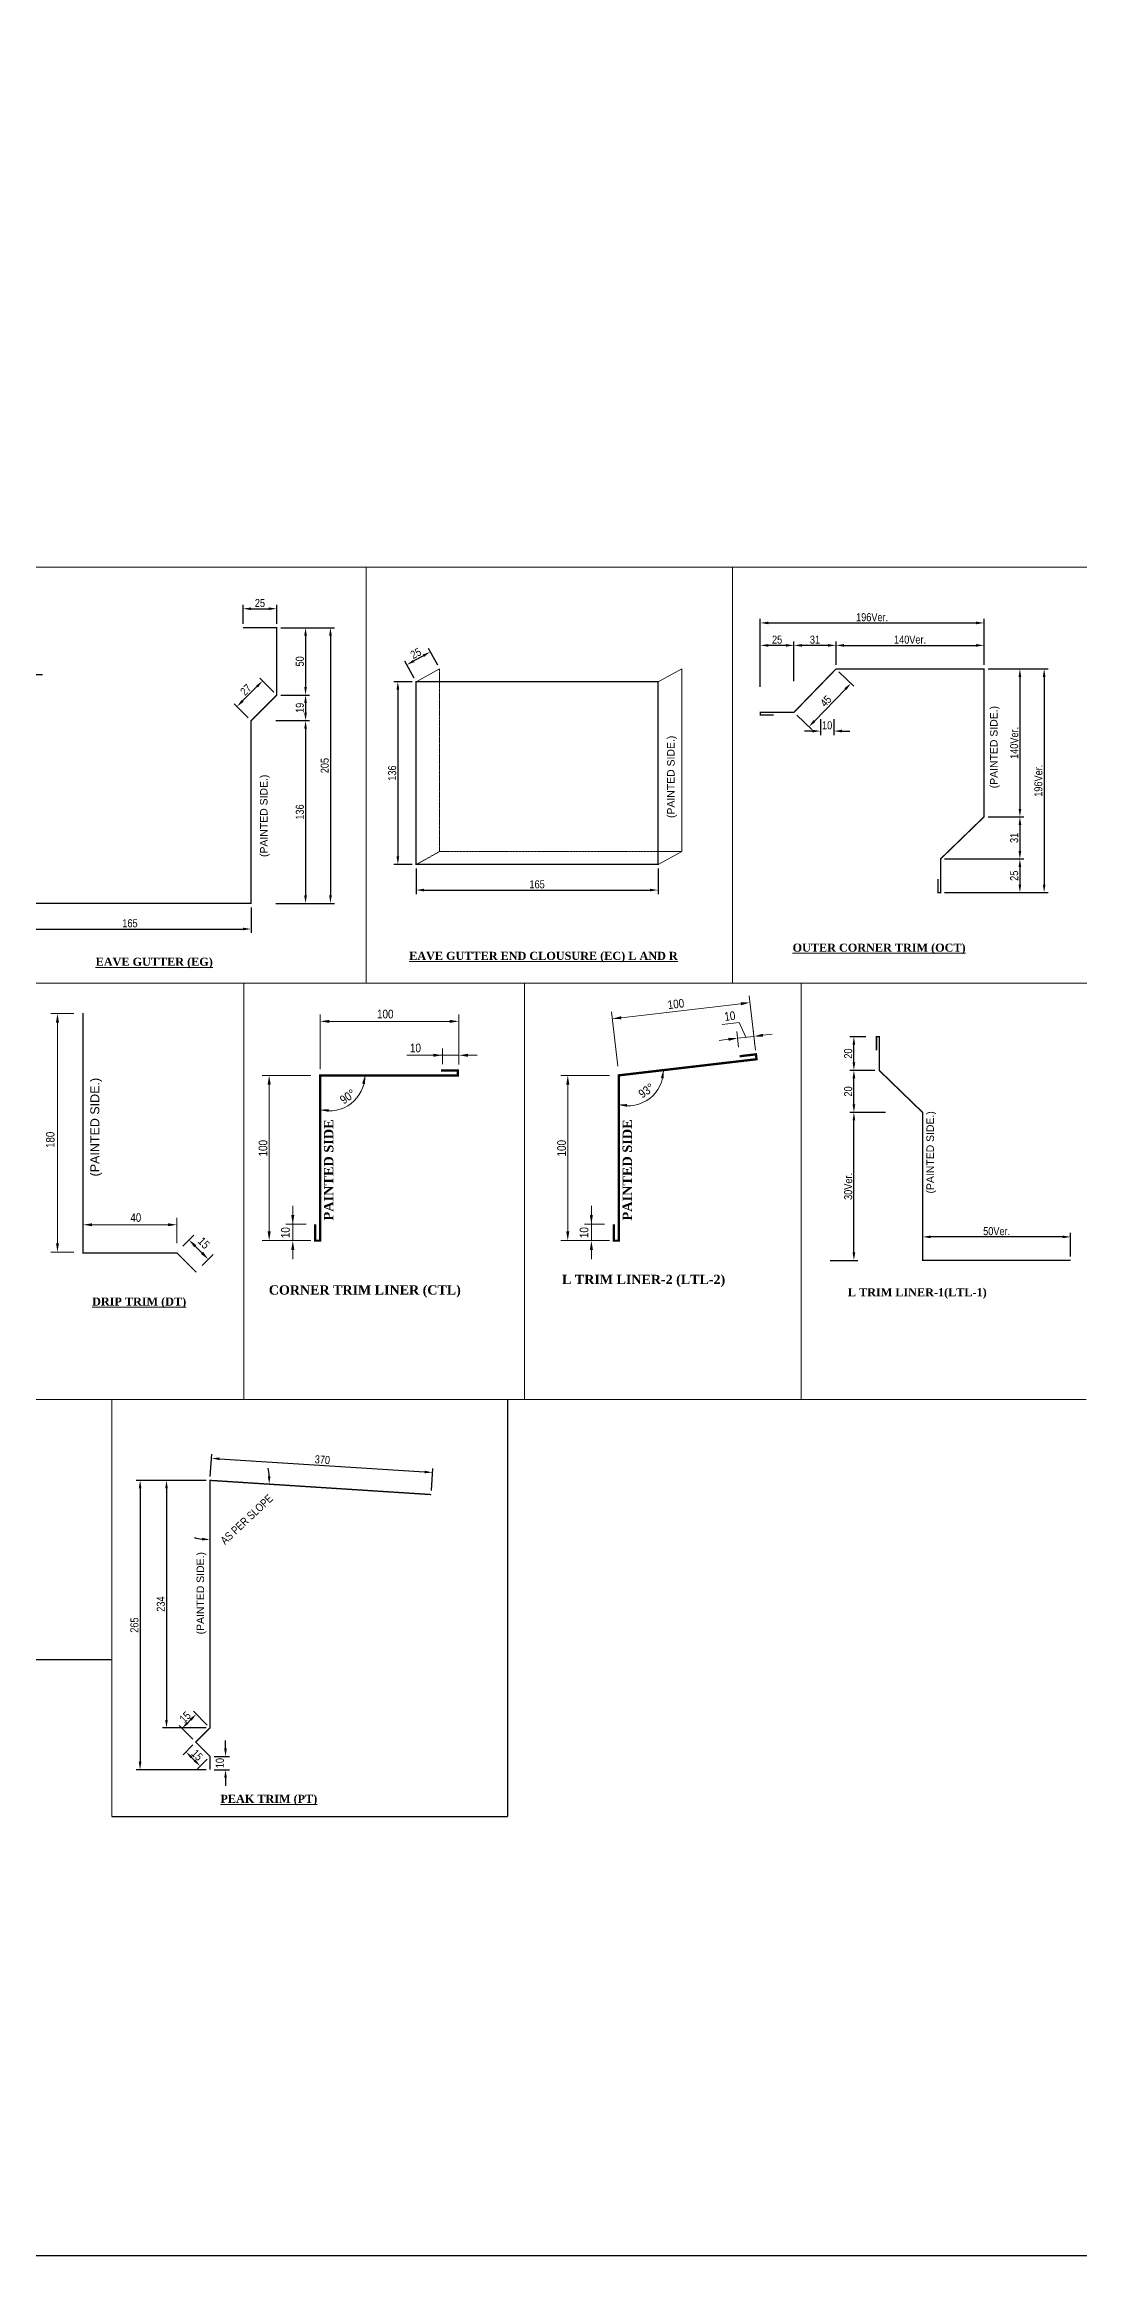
# Model space of a CAD drawing. Header units: millimetres. Extents: x 0 to 2669304, y -3314102 to 0.
# Drawn here: x 2551793 to 2574414, y -3314102 to -3265734 of the extents above; entities that cross this region are included whole.
import ezdxf

# ---------------------------------------------------------------- set-up
doc = ezdxf.new("R2010")
doc.units = ezdxf.units.MM
doc.header["$LTSCALE"] = 0.4
doc.header["$MEASUREMENT"] = 0
doc.header["$PDMODE"] = 34
doc.linetypes.add('CONTIN', pattern=[0])
doc.linetypes.add('DASHED2', pattern=[0.375, 0.25, -0.125])
doc.layers.add('22', color=7, linetype='CONTIN')
doc.layers.add('Seal-Text', color=60, linetype='Continuous')
for name, color, linetype, lineweight in [('AllTrims', 11, 'Continuous', 9), ('Dimensions', 5, 'Continuous', 0), ('Outer Line', 1, 'Continuous', 30)]:
    doc.layers.add(name, color=color, linetype=linetype, lineweight=lineweight)
doc.styles.add('ARIAL', font='arial.ttf')
doc.styles.get("Standard").update_dxf_attribs({"font": 'ARIALN.TTF'})
doc.styles.add('TIMESNEWROMAN', font='timesbd.ttf')
doc.dimstyles.new('TICK', dxfattribs={"dimscale": 150, "dimtxt": 2, "dimasz": 1.6, "dimexe": 1.2, "dimexo": 1.6, "dimgap": 0.8, "dimtad": 1, "dimdec": 0, "dimzin": 9, "dimdsep": 46, "dimtxsty": 'Standard', "dimcen": 1.6, "dimdle": 1.2, "dimclrt": 3, "dimadec": 0, "dimazin": 2, "dimtfac": 1, "dimtdec": 0, "dimtofl": 0, "dimtmove": 1, "dimatfit": 3, "dimfxl": 0, "dimtolj": 1, "dimtzin": 13, "dimarcsym": 0})

# ---------------------------------------------------------------- blocks, each defined once
blk = doc.blocks.new('*D850')
at = {"layer": 'Defpoints', "color": 0}
for p in [(2551021, -3284526), (2556315, -3284526), (2556315, -3285085)]:
    blk.add_point(p, dxfattribs=at)
at = {"layer": 'Dimensions', "color": 0, "lineweight": -2}
for p, q in [((2551021, -3284613), (2551021, -3285172)), ((2556315, -3284613), (2556315, -3285172)), ((2551196, -3285085), (2556140, -3285085))]:
    blk.add_line(p, q, dxfattribs=at)
at = {"layer": 'Dimensions', "color": 0}
for points in [[(2551196, -3285056), (2551196, -3285114), (2551021, -3285085)], [(2556140, -3285056), (2556140, -3285114), (2556315, -3285085)]]:
    blk.add_solid(points, dxfattribs=at)
at = {"layer": 'Dimensions', "color": 3, "lineweight": 9, "insert": (2553668, -3284960), "char_height": 175, "attachment_point": 5}
blk.add_mtext('\\A1;165', dxfattribs=at)
blk = doc.blocks.new('*D851')
at = {"layer": 'Defpoints', "color": 0}
for p in [(2556771, -3280528), (2556771, -3284526), (2557507, -3284526)]:
    blk.add_point(p, dxfattribs=at)
at = {"layer": 'Dimensions', "color": 0, "lineweight": -2}
for p, q in [((2556859, -3280528), (2557594, -3280528)), ((2557507, -3280703), (2557507, -3284351)), ((2556859, -3284526), (2557594, -3284526))]:
    blk.add_line(p, q, dxfattribs=at)
at = {"layer": 'Dimensions', "color": 0}
for points in [[(2557477, -3280703), (2557536, -3280703), (2557507, -3280528)], [(2557477, -3284351), (2557536, -3284351), (2557507, -3284526)]]:
    blk.add_solid(points, dxfattribs=at)
at = {"layer": 'Dimensions', "color": 3, "lineweight": 9, "insert": (2557382, -3282527), "char_height": 175, "attachment_point": 5, "rotation": 90}
blk.add_mtext('\\A1;136', dxfattribs=at)
blk = doc.blocks.new('*D852')
at = {"layer": 'Defpoints', "color": 0}
for p in [(2556877, -3278496), (2556877, -3279967), (2557507, -3279967)]:
    blk.add_point(p, dxfattribs=at)
at = {"layer": 'Dimensions', "color": 0, "lineweight": -2}
for p, q in [((2556964, -3278496), (2557594, -3278496)), ((2557507, -3278671), (2557507, -3279792)), ((2556964, -3279967), (2557594, -3279967))]:
    blk.add_line(p, q, dxfattribs=at)
at = {"layer": 'Dimensions', "color": 0}
for points in [[(2557477, -3278671), (2557536, -3278671), (2557507, -3278496)], [(2557477, -3279792), (2557536, -3279792), (2557507, -3279967)]]:
    blk.add_solid(points, dxfattribs=at)
at = {"layer": 'Dimensions', "color": 3, "lineweight": 9, "insert": (2557382, -3279232), "char_height": 175, "attachment_point": 5, "rotation": 90}
blk.add_mtext('\\A1;50', dxfattribs=at)
blk = doc.blocks.new('*D853')
at = {"layer": 'Defpoints', "color": 0}
for p in [(2556877, -3279967), (2556877, -3280528), (2557507, -3280528)]:
    blk.add_point(p, dxfattribs=at)
at = {"layer": 'Dimensions', "color": 0, "lineweight": -2}
for p, q in [((2556964, -3279967), (2557594, -3279967)), ((2557507, -3280142), (2557507, -3280353)), ((2556964, -3280528), (2557594, -3280528))]:
    blk.add_line(p, q, dxfattribs=at)
at = {"layer": 'Dimensions', "color": 0}
for points in [[(2557477, -3280142), (2557536, -3280142), (2557507, -3279967)], [(2557477, -3280353), (2557536, -3280353), (2557507, -3280528)]]:
    blk.add_solid(points, dxfattribs=at)
at = {"layer": 'Dimensions', "color": 3, "lineweight": 9, "insert": (2557382, -3280248), "char_height": 175, "attachment_point": 5, "rotation": 90}
blk.add_mtext('\\A1;19', dxfattribs=at)
blk = doc.blocks.new('*D854')
at = {"layer": 'Defpoints', "color": 0}
for p in [(2556877, -3278496), (2556771, -3284526), (2558051, -3284526)]:
    blk.add_point(p, dxfattribs=at)
at = {"layer": 'Dimensions', "color": 0, "lineweight": -2}
for p, q in [((2556964, -3278496), (2558138, -3278496)), ((2558051, -3278671), (2558051, -3284351)), ((2556859, -3284526), (2558138, -3284526))]:
    blk.add_line(p, q, dxfattribs=at)
at = {"layer": 'Dimensions', "color": 0}
for points in [[(2558022, -3278671), (2558080, -3278671), (2558051, -3278496)], [(2558022, -3284351), (2558080, -3284351), (2558051, -3284526)]]:
    blk.add_solid(points, dxfattribs=at)
at = {"layer": 'Dimensions', "color": 3, "lineweight": 9, "insert": (2557926, -3281511), "char_height": 175, "attachment_point": 5, "rotation": 90}
blk.add_mtext('\\A1;205', dxfattribs=at)
blk = doc.blocks.new('*D855')
at = {"layer": 'Defpoints', "color": 0}
for p in [(2556877, -3278080), (2556142, -3278496), (2556877, -3278496)]:
    blk.add_point(p, dxfattribs=at)
at = {"layer": 'Dimensions', "color": 0, "lineweight": -2}
for p, q in [((2556142, -3278409), (2556142, -3277993)), ((2556317, -3278080), (2556702, -3278080)), ((2556877, -3278409), (2556877, -3277993))]:
    blk.add_line(p, q, dxfattribs=at)
at = {"layer": 'Dimensions', "color": 0}
for points in [[(2556317, -3278051), (2556317, -3278109), (2556142, -3278080)], [(2556702, -3278051), (2556702, -3278109), (2556877, -3278080)]]:
    blk.add_solid(points, dxfattribs=at)
at = {"layer": 'Dimensions', "color": 3, "lineweight": 9, "insert": (2556509, -3277956), "char_height": 175, "attachment_point": 5}
blk.add_mtext('\\A1;25', dxfattribs=at)
blk = doc.blocks.new('*D856')
at = {"layer": 'Defpoints', "color": 0}
for p in [(2556007, -3280220), (2556877, -3279967), (2556315, -3280528)]:
    blk.add_point(p, dxfattribs=at)
at = {"layer": 'Dimensions', "color": 0, "lineweight": -2}
for p, q in [((2556445, -3279782), (2556131, -3280096)), ((2556815, -3279905), (2556507, -3279597)), ((2556254, -3280467), (2555945, -3280158))]:
    blk.add_line(p, q, dxfattribs=at)
at = {"layer": 'Dimensions', "color": 0}
for points in [[(2556424, -3279762), (2556465, -3279803), (2556568, -3279658)], [(2556110, -3280076), (2556151, -3280117), (2556007, -3280220)]]:
    blk.add_solid(points, dxfattribs=at)
at = {"layer": 'Dimensions', "color": 3, "lineweight": 9, "insert": (2556201, -3279852), "char_height": 175, "attachment_point": 5, "rotation": 45}
blk.add_mtext('\\A1;27', dxfattribs=at)
blk = doc.blocks.new('*D857')
at = {"layer": 'Defpoints', "color": 0}
for p in [(2559922, -3279676), (2559525, -3283674), (2559922, -3283674)]:
    blk.add_point(p, dxfattribs=at)
at = {"layer": 'Dimensions', "color": 0, "lineweight": -2}
for p, q in [((2559835, -3279676), (2559438, -3279676)), ((2559525, -3279851), (2559525, -3283499)), ((2559835, -3283674), (2559438, -3283674))]:
    blk.add_line(p, q, dxfattribs=at)
at = {"layer": 'Dimensions', "color": 0}
for points in [[(2559496, -3279851), (2559555, -3279851), (2559525, -3279676)], [(2559496, -3283499), (2559555, -3283499), (2559525, -3283674)]]:
    blk.add_solid(points, dxfattribs=at)
at = {"layer": 'Dimensions', "color": 3, "lineweight": 9, "insert": (2559401, -3281675), "char_height": 175, "attachment_point": 5, "rotation": 90}
blk.add_mtext('\\A1;136', dxfattribs=at)
blk = doc.blocks.new('*D858')
at = {"layer": 'Defpoints', "color": 0}
for p in [(2559922, -3283674), (2565217, -3283674), (2565217, -3284233)]:
    blk.add_point(p, dxfattribs=at)
at = {"layer": 'Dimensions', "color": 0, "lineweight": -2}
for p, q in [((2559922, -3283761), (2559922, -3284320)), ((2565217, -3283761), (2565217, -3284320)), ((2560097, -3284233), (2565042, -3284233))]:
    blk.add_line(p, q, dxfattribs=at)
at = {"layer": 'Dimensions', "color": 0}
for points in [[(2560097, -3284204), (2560097, -3284262), (2559922, -3284233)], [(2565042, -3284204), (2565042, -3284262), (2565217, -3284233)]]:
    blk.add_solid(points, dxfattribs=at)
at = {"layer": 'Dimensions', "color": 3, "lineweight": 9, "insert": (2562570, -3284108), "char_height": 175, "attachment_point": 5}
blk.add_mtext('\\A1;165', dxfattribs=at)
blk = doc.blocks.new('*D859')
at = {"layer": 'Defpoints', "color": 0}
for p in [(2559720, -3279306), (2559922, -3279676), (2560439, -3279394)]:
    blk.add_point(p, dxfattribs=at)
at = {"layer": 'Dimensions', "color": 0, "lineweight": -2}
for p, q in [((2559880, -3279600), (2559678, -3279230)), ((2560083, -3279108), (2559874, -3279222)), ((2560397, -3279317), (2560194, -3278947))]:
    blk.add_line(p, q, dxfattribs=at)
at = {"layer": 'Dimensions', "color": 0}
for points in [[(2559860, -3279197), (2559888, -3279248), (2559720, -3279306)], [(2560069, -3279082), (2560097, -3279134), (2560236, -3279024)]]:
    blk.add_solid(points, dxfattribs=at)
at = {"layer": 'Dimensions', "color": 3, "lineweight": 9, "insert": (2559918, -3279056), "char_height": 175, "attachment_point": 5, "rotation": 28.6736}
blk.add_mtext('\\A1;25', dxfattribs=at)
blk = doc.blocks.new('*D863')
at = {"layer": 'Defpoints', "color": 0}
for p in [(2572342, -3278882), (2569107, -3279396), (2572342, -3279396)]:
    blk.add_point(p, dxfattribs=at)
at = {"layer": 'Dimensions', "color": 0, "lineweight": -2}
for p, q in [((2569107, -3279309), (2569107, -3278794)), ((2572342, -3279309), (2572342, -3278794)), ((2569282, -3278882), (2572167, -3278882))]:
    blk.add_line(p, q, dxfattribs=at)
at = {"layer": 'Dimensions', "color": 0}
for points in [[(2569282, -3278853), (2569282, -3278911), (2569107, -3278882)], [(2572167, -3278853), (2572167, -3278911), (2572342, -3278882)]]:
    blk.add_solid(points, dxfattribs=at)
at = {"layer": 'Dimensions', "color": 3, "lineweight": 9, "insert": (2570725, -3278757), "char_height": 175, "attachment_point": 5}
blk.add_mtext('\\A1;140Ver. ', dxfattribs=at)
blk = doc.blocks.new('*D864')
at = {"layer": 'Defpoints', "color": 0}
for p in [(2572342, -3279396), (2572342, -3282632), (2573127, -3282632)]:
    blk.add_point(p, dxfattribs=at)
at = {"layer": 'Dimensions', "color": 0, "lineweight": -2}
for p, q in [((2572430, -3279396), (2573215, -3279396)), ((2573127, -3279571), (2573127, -3282457)), ((2572430, -3282632), (2573215, -3282632))]:
    blk.add_line(p, q, dxfattribs=at)
at = {"layer": 'Dimensions', "color": 0}
for points in [[(2573098, -3279571), (2573156, -3279571), (2573127, -3279396)], [(2573098, -3282457), (2573156, -3282457), (2573127, -3282632)]]:
    blk.add_solid(points, dxfattribs=at)
at = {"layer": 'Dimensions', "color": 3, "lineweight": 9, "insert": (2573003, -3281014), "char_height": 175, "attachment_point": 5, "rotation": 90}
blk.add_mtext('\\A1;140Ver. ', dxfattribs=at)
blk = doc.blocks.new('*D865')
at = {"layer": 'Defpoints', "color": 0}
for p in [(2567451, -3278882), (2568186, -3279352), (2567451, -3279876)]:
    blk.add_point(p, dxfattribs=at)
at = {"layer": 'Dimensions', "color": 0, "lineweight": -2}
for p, q in [((2567451, -3279789), (2567451, -3278794)), ((2568186, -3279265), (2568186, -3278794)), ((2568011, -3278882), (2567626, -3278882))]:
    blk.add_line(p, q, dxfattribs=at)
at = {"layer": 'Dimensions', "color": 0}
for points in [[(2567626, -3278853), (2567626, -3278911), (2567451, -3278882)], [(2568011, -3278853), (2568011, -3278911), (2568186, -3278882)]]:
    blk.add_solid(points, dxfattribs=at)
at = {"layer": 'Dimensions', "color": 3, "lineweight": 9, "insert": (2567818, -3278757), "char_height": 175, "attachment_point": 5}
blk.add_mtext('\\A1;25', dxfattribs=at)
blk = doc.blocks.new('*D866')
at = {"layer": 'Defpoints', "color": 0}
for p in [(2571392, -3283553), (2571392, -3284288), (2573127, -3284288)]:
    blk.add_point(p, dxfattribs=at)
at = {"layer": 'Dimensions', "color": 0, "lineweight": -2}
for p, q in [((2571479, -3283553), (2573215, -3283553)), ((2573127, -3283728), (2573127, -3284113)), ((2571479, -3284288), (2573215, -3284288))]:
    blk.add_line(p, q, dxfattribs=at)
at = {"layer": 'Dimensions', "color": 0}
for points in [[(2573098, -3283728), (2573156, -3283728), (2573127, -3283553)], [(2573098, -3284113), (2573156, -3284113), (2573127, -3284288)]]:
    blk.add_solid(points, dxfattribs=at)
at = {"layer": 'Dimensions', "color": 3, "lineweight": 9, "insert": (2573003, -3283920), "char_height": 175, "attachment_point": 5, "rotation": 90}
blk.add_mtext('\\A1;25', dxfattribs=at)
blk = doc.blocks.new('*D867')
at = {"layer": 'Defpoints', "color": 0}
for p in [(2568186, -3278882), (2569107, -3278995), (2568186, -3279753)]:
    blk.add_point(p, dxfattribs=at)
at = {"layer": 'Dimensions', "color": 0, "lineweight": -2}
for p, q in [((2568186, -3279665), (2568186, -3278794)), ((2569107, -3278907), (2569107, -3278794)), ((2568932, -3278882), (2568361, -3278882))]:
    blk.add_line(p, q, dxfattribs=at)
at = {"layer": 'Dimensions', "color": 0}
for points in [[(2568361, -3278853), (2568361, -3278911), (2568186, -3278882)], [(2568932, -3278853), (2568932, -3278911), (2569107, -3278882)]]:
    blk.add_solid(points, dxfattribs=at)
at = {"layer": 'Dimensions', "color": 3, "lineweight": 9, "insert": (2568646, -3278757), "char_height": 175, "attachment_point": 5}
blk.add_mtext('\\A1;31', dxfattribs=at)
blk = doc.blocks.new('*D868')
at = {"layer": 'Defpoints', "color": 0}
for p in [(2569107, -3279396), (2568186, -3280347), (2568512, -3280662)]:
    blk.add_point(p, dxfattribs=at)
at = {"layer": 'Dimensions', "color": 0, "lineweight": -2}
for p, q in [((2569170, -3279457), (2569496, -3279773)), ((2569311, -3279838), (2568633, -3280537)), ((2568249, -3280408), (2568575, -3280723))]:
    blk.add_line(p, q, dxfattribs=at)
at = {"layer": 'Dimensions', "color": 0}
for points in [[(2569290, -3279817), (2569332, -3279858), (2569433, -3279712)], [(2568613, -3280516), (2568654, -3280557), (2568512, -3280662)]]:
    blk.add_solid(points, dxfattribs=at)
at = {"layer": 'Dimensions', "color": 3, "lineweight": 9, "insert": (2568883, -3280101), "char_height": 175, "attachment_point": 5, "rotation": 45.9017}
blk.add_mtext('\\A1;45', dxfattribs=at)
blk = doc.blocks.new('*D869')
at = {"layer": 'Defpoints', "color": 0}
for p in [(2568765, -3280406), (2569059, -3280406), (2569059, -3280756)]:
    blk.add_point(p, dxfattribs=at)
at = {"layer": 'Dimensions', "color": 0, "lineweight": -2}
for p, q in [((2568590, -3280756), (2568415, -3280756)), ((2568765, -3280493), (2568765, -3280843)), ((2569059, -3280493), (2569059, -3280843)), ((2569234, -3280756), (2569409, -3280756))]:
    blk.add_line(p, q, dxfattribs=at)
at = {"layer": 'Dimensions', "color": 0}
for points in [[(2568590, -3280726), (2568590, -3280785), (2568765, -3280756)], [(2569234, -3280726), (2569234, -3280785), (2569059, -3280756)]]:
    blk.add_solid(points, dxfattribs=at)
at = {"layer": 'Dimensions', "color": 3, "lineweight": 9, "insert": (2568912, -3280631), "char_height": 175, "attachment_point": 5}
blk.add_mtext('\\A1;10', dxfattribs=at)
blk = doc.blocks.new('*D870')
at = {"layer": 'Defpoints', "color": 0}
for p in [(2572581, -3282632), (2572581, -3283553), (2573127, -3283553)]:
    blk.add_point(p, dxfattribs=at)
at = {"layer": 'Dimensions', "color": 0, "lineweight": -2}
for p, q in [((2572668, -3282632), (2573215, -3282632)), ((2573127, -3282807), (2573127, -3283378)), ((2572668, -3283553), (2573215, -3283553))]:
    blk.add_line(p, q, dxfattribs=at)
at = {"layer": 'Dimensions', "color": 0}
for points in [[(2573098, -3282807), (2573156, -3282807), (2573127, -3282632)], [(2573098, -3283378), (2573156, -3283378), (2573127, -3283553)]]:
    blk.add_solid(points, dxfattribs=at)
at = {"layer": 'Dimensions', "color": 3, "lineweight": 9, "insert": (2573003, -3283092), "char_height": 175, "attachment_point": 5, "rotation": 90}
blk.add_mtext('\\A1;31', dxfattribs=at)
blk = doc.blocks.new('*D871')
at = {"layer": 'Defpoints', "color": 0}
for p in [(2572507, -3279396), (2572507, -3284288), (2573657, -3284288)]:
    blk.add_point(p, dxfattribs=at)
at = {"layer": 'Dimensions', "color": 0, "lineweight": -2}
for p, q in [((2572595, -3279396), (2573744, -3279396)), ((2573657, -3279571), (2573657, -3284113)), ((2572595, -3284288), (2573744, -3284288))]:
    blk.add_line(p, q, dxfattribs=at)
at = {"layer": 'Dimensions', "color": 0}
for points in [[(2573628, -3279571), (2573686, -3279571), (2573657, -3279396)], [(2573628, -3284113), (2573686, -3284113), (2573657, -3284288)]]:
    blk.add_solid(points, dxfattribs=at)
at = {"layer": 'Dimensions', "color": 3, "lineweight": 9, "insert": (2573532, -3281842), "char_height": 175, "attachment_point": 5, "rotation": 90}
blk.add_mtext('\\A1;196Ver.  ', dxfattribs=at)
blk = doc.blocks.new('*D872')
at = {"layer": 'Defpoints', "color": 0}
for p in [(2572342, -3278391), (2572342, -3279396), (2567451, -3279876)]:
    blk.add_point(p, dxfattribs=at)
at = {"layer": 'Dimensions', "color": 0, "lineweight": -2}
for p, q in [((2567451, -3279789), (2567451, -3278303)), ((2572342, -3279309), (2572342, -3278303)), ((2567626, -3278391), (2572167, -3278391))]:
    blk.add_line(p, q, dxfattribs=at)
at = {"layer": 'Dimensions', "color": 0}
for points in [[(2567626, -3278362), (2567626, -3278420), (2567451, -3278391)], [(2572167, -3278362), (2572167, -3278420), (2572342, -3278391)]]:
    blk.add_solid(points, dxfattribs=at)
at = {"layer": 'Dimensions', "color": 3, "lineweight": 9, "insert": (2569896, -3278266), "char_height": 175, "attachment_point": 5}
blk.add_mtext('\\A1;196Ver. ', dxfattribs=at)
blk = doc.blocks.new('*D879')
at = {"layer": 'Defpoints', "color": 0}
for p in [(2555419, -3297144), (2560285, -3296971), (2560254, -3297454)]:
    blk.add_point(p, dxfattribs=at)
at = {"layer": 'Dimensions', "color": 0, "lineweight": -2}
for p, q in [((2555424, -3297056), (2555455, -3296573)), ((2555624, -3296672), (2560110, -3296960)), ((2560259, -3297367), (2560290, -3296884))]:
    blk.add_line(p, q, dxfattribs=at)
at = {"layer": 'Dimensions', "color": 0}
for points in [[(2555626, -3296643), (2555622, -3296701), (2555450, -3296661)], [(2560112, -3296931), (2560108, -3296989), (2560285, -3296971)]]:
    blk.add_solid(points, dxfattribs=at)
at = {"layer": 'Dimensions', "color": 3, "lineweight": 9, "insert": (2557875, -3296692), "char_height": 175, "attachment_point": 5, "rotation": 356.3251}
blk.add_mtext('\\A1;370', dxfattribs=at)
blk = doc.blocks.new('*D880')
at = {"layer": 'Defpoints', "color": 0}
for p in [(2555419, -3297144), (2554466, -3302556), (2555419, -3302556)]:
    blk.add_point(p, dxfattribs=at)
at = {"layer": 'Dimensions', "color": 0, "lineweight": -2}
for p, q in [((2555331, -3297144), (2554379, -3297144)), ((2554466, -3297319), (2554466, -3302381)), ((2555331, -3302556), (2554379, -3302556))]:
    blk.add_line(p, q, dxfattribs=at)
at = {"layer": 'Dimensions', "color": 0}
for points in [[(2554437, -3297319), (2554495, -3297319), (2554466, -3297144)], [(2554437, -3302381), (2554495, -3302381), (2554466, -3302556)]]:
    blk.add_solid(points, dxfattribs=at)
at = {"layer": 'Dimensions', "color": 3, "lineweight": 9, "insert": (2554342, -3299850), "char_height": 175, "attachment_point": 5, "rotation": 90}
blk.add_mtext('\\A1;234', dxfattribs=at)
blk = doc.blocks.new('*D881')
at = {"layer": 'Defpoints', "color": 0}
for p in [(2555118, -3302255), (2555419, -3302556), (2555107, -3302868)]:
    blk.add_point(p, dxfattribs=at)
at = {"layer": 'Dimensions', "color": 0, "lineweight": -2}
for p, q in [((2555045, -3302806), (2554744, -3302505)), ((2554930, -3302443), (2554994, -3302379)), ((2555357, -3302494), (2555056, -3302193))]:
    blk.add_line(p, q, dxfattribs=at)
at = {"layer": 'Dimensions', "color": 0}
for points in [[(2554909, -3302423), (2554950, -3302464), (2554806, -3302567)], [(2554974, -3302358), (2555015, -3302400), (2555118, -3302255)]]:
    blk.add_solid(points, dxfattribs=at)
at = {"layer": 'Dimensions', "color": 3, "lineweight": 9, "insert": (2554874, -3302323), "char_height": 175, "attachment_point": 5, "rotation": 45}
blk.add_mtext('\\A1;15', dxfattribs=at)
blk = doc.blocks.new('*D882')
at = {"layer": 'Defpoints', "color": 0}
for p in [(2555107, -3302868), (2555205, -3303394), (2555419, -3303180)]:
    blk.add_point(p, dxfattribs=at)
at = {"layer": 'Dimensions', "color": 0, "lineweight": -2}
for p, q in [((2555045, -3302930), (2554831, -3303143)), ((2555016, -3303205), (2555081, -3303270)), ((2555357, -3303242), (2555143, -3303455))]:
    blk.add_line(p, q, dxfattribs=at)
at = {"layer": 'Dimensions', "color": 0}
for points in [[(2555037, -3303185), (2554996, -3303226), (2554893, -3303082)], [(2555102, -3303249), (2555060, -3303290), (2555205, -3303394)]]:
    blk.add_solid(points, dxfattribs=at)
at = {"layer": 'Dimensions', "color": 3, "lineweight": 9, "insert": (2555137, -3303150), "char_height": 175, "attachment_point": 5, "rotation": 315}
blk.add_mtext('\\A1;15', dxfattribs=at)
blk = doc.blocks.new('*D883')
at = {"layer": 'Defpoints', "color": 0}
for p in [(2555419, -3303180), (2555419, -3303474), (2555757, -3303474)]:
    blk.add_point(p, dxfattribs=at)
at = {"layer": 'Dimensions', "color": 0, "lineweight": -2}
for p, q in [((2555757, -3303005), (2555757, -3302830)), ((2555506, -3303180), (2555845, -3303180)), ((2555506, -3303474), (2555845, -3303474)), ((2555757, -3303649), (2555757, -3303824))]:
    blk.add_line(p, q, dxfattribs=at)
at = {"layer": 'Dimensions', "color": 0}
for points in [[(2555728, -3303005), (2555787, -3303005), (2555757, -3303180)], [(2555728, -3303649), (2555787, -3303649), (2555757, -3303474)]]:
    blk.add_solid(points, dxfattribs=at)
at = {"layer": 'Dimensions', "color": 3, "lineweight": 9, "insert": (2555633, -3303327), "char_height": 175, "attachment_point": 5, "rotation": 90}
blk.add_mtext('\\A1;10', dxfattribs=at)
blk = doc.blocks.new('*D884')
at = {"layer": 'Defpoints', "color": 0}
for p in [(2555254, -3297144), (2553889, -3303474), (2555419, -3303474)]:
    blk.add_point(p, dxfattribs=at)
at = {"layer": 'Dimensions', "color": 0, "lineweight": -2}
for p, q in [((2555166, -3297144), (2553801, -3297144)), ((2553889, -3297319), (2553889, -3303299)), ((2555331, -3303474), (2553801, -3303474))]:
    blk.add_line(p, q, dxfattribs=at)
at = {"layer": 'Dimensions', "color": 0}
for points in [[(2553860, -3297319), (2553918, -3297319), (2553889, -3297144)], [(2553860, -3303299), (2553918, -3303299), (2553889, -3303474)]]:
    blk.add_solid(points, dxfattribs=at)
at = {"layer": 'Dimensions', "color": 3, "lineweight": 9, "insert": (2553765, -3300309), "char_height": 175, "attachment_point": 5, "rotation": 90}
blk.add_mtext('\\A1;265', dxfattribs=at)
blk = doc.blocks.new('*D885')
at = {"layer": 'Defpoints', "color": 0}
for p in [(2555419, -3297144), (2555419, -3297144), (2560254, -3297454), (2556043, -3298280), (2555419, -3302556)]:
    blk.add_point(p, dxfattribs=at)
at = {"layer": 'Dimensions', "color": 0, "lineweight": -2}
for start, end in [(4.0656, 11.8061), (254.519, 262.2595)]:
    blk.add_arc((2555419, -3297144), 1296, start, end, dxfattribs=at)
at = {"layer": 'Dimensions', "color": 0}
for points in [[(2556741, -3297052), (2556682, -3297052), (2556712, -3297227)], [(2555246, -3298399), (2555242, -3298457), (2555419, -3298440)]]:
    blk.add_solid(points, dxfattribs=at)
at = {"layer": 'Dimensions', "color": 3, "lineweight": 9, "insert": (2556219, -3297998), "char_height": 175, "attachment_point": 5, "rotation": 43.1625}
blk.add_mtext('\\A1;AS PER SLOPE', dxfattribs=at)
blk = doc.blocks.new('*D889')
at = {"layer": 'Defpoints', "color": 0}
for p in [(2571001, -3291818), (2571001, -3292333), (2574236, -3292333)]:
    blk.add_point(p, dxfattribs=at)
at = {"layer": 'Dimensions', "color": 0, "lineweight": -2}
for p, q in [((2571001, -3292245), (2571001, -3291731)), ((2574061, -3291818), (2571176, -3291818)), ((2574236, -3292245), (2574236, -3291731))]:
    blk.add_line(p, q, dxfattribs=at)
at = {"layer": 'Dimensions', "color": 0}
for points in [[(2571176, -3291789), (2571176, -3291848), (2571001, -3291818)], [(2574061, -3291789), (2574061, -3291848), (2574236, -3291818)]]:
    blk.add_solid(points, dxfattribs=at)
at = {"layer": 'Dimensions', "color": 3, "lineweight": 9, "insert": (2572619, -3291694), "char_height": 175, "attachment_point": 5}
blk.add_mtext('\\A1;50Ver. ', dxfattribs=at)
blk = doc.blocks.new('*D890')
at = {"layer": 'Defpoints', "color": 0}
for p in [(2569497, -3289097), (2570278, -3289097), (2568892, -3292333)]:
    blk.add_point(p, dxfattribs=at)
at = {"layer": 'Dimensions', "color": 0, "lineweight": -2}
for p, q in [((2570191, -3289097), (2569410, -3289097)), ((2569497, -3292158), (2569497, -3289272)), ((2568979, -3292333), (2569585, -3292333))]:
    blk.add_line(p, q, dxfattribs=at)
at = {"layer": 'Dimensions', "color": 0}
for points in [[(2569468, -3289272), (2569527, -3289272), (2569497, -3289097)], [(2569468, -3292158), (2569527, -3292158), (2569497, -3292333)]]:
    blk.add_solid(points, dxfattribs=at)
at = {"layer": 'Dimensions', "color": 3, "lineweight": 9, "insert": (2569373, -3290715), "char_height": 175, "attachment_point": 5, "rotation": 90}
blk.add_mtext('\\A1;30Ver. ', dxfattribs=at)
blk = doc.blocks.new('*D891')
at = {"layer": 'Defpoints', "color": 0}
for p in [(2569497, -3287441), (2569842, -3287441), (2569842, -3288176)]:
    blk.add_point(p, dxfattribs=at)
at = {"layer": 'Dimensions', "color": 0, "lineweight": -2}
for p, q in [((2569755, -3287441), (2569410, -3287441)), ((2569497, -3288001), (2569497, -3287616)), ((2569755, -3288176), (2569410, -3288176))]:
    blk.add_line(p, q, dxfattribs=at)
at = {"layer": 'Dimensions', "color": 0}
for points in [[(2569468, -3287616), (2569527, -3287616), (2569497, -3287441)], [(2569468, -3288001), (2569527, -3288001), (2569497, -3288176)]]:
    blk.add_solid(points, dxfattribs=at)
at = {"layer": 'Dimensions', "color": 3, "lineweight": 9, "insert": (2569373, -3287809), "char_height": 175, "attachment_point": 5, "rotation": 90}
blk.add_mtext('\\A1;20', dxfattribs=at)
blk = doc.blocks.new('*D892')
at = {"layer": 'Defpoints', "color": 0}
for p in [(2569497, -3288176), (2570044, -3288176), (2570040, -3289097)]:
    blk.add_point(p, dxfattribs=at)
at = {"layer": 'Dimensions', "color": 0, "lineweight": -2}
for p, q in [((2569957, -3288176), (2569410, -3288176)), ((2569497, -3288922), (2569497, -3288351)), ((2569953, -3289097), (2569410, -3289097))]:
    blk.add_line(p, q, dxfattribs=at)
at = {"layer": 'Dimensions', "color": 0}
for points in [[(2569468, -3288351), (2569527, -3288351), (2569497, -3288176)], [(2569468, -3288922), (2569527, -3288922), (2569497, -3289097)]]:
    blk.add_solid(points, dxfattribs=at)
at = {"layer": 'Dimensions', "color": 3, "lineweight": 9, "insert": (2569373, -3288637), "char_height": 175, "attachment_point": 5, "rotation": 90}
blk.add_mtext('\\A1;20', dxfattribs=at)

msp = doc.modelspace()

# ---------------------------------------------------------------- linework, layer by layer
at = {"linetype": 'Continuous', "lineweight": 9}
for p, q in [((2535766.1017, -3295371.26), (2574576.7501, -3295371.26)), ((2553270.7131, -3295371.26), (2553270.7131, -3304492.5539))]:
    msp.add_line(p, q, dxfattribs=at)
for p, q in [((2561920.7913, -3295371.26), (2561920.7913, -3304492.5539)), ((2546391.2131, -3301064.0917), (2553270.7131, -3301064.0917)), ((2553270.7131, -3304492.5539), (2561920.7913, -3304492.5539))]:
    msp.add_line(p, q)
at = {"layer": '22', "lineweight": 9}
for p, q in [((2580139.1017, -3277172.077), (2535766.1017, -3277172.077)), ((2558828.7913, -3286271.6685), (2558828.7913, -3277172.077)), ((2566842.7501, -3286271.6685), (2566842.7501, -3277172.077)), ((2535766.1017, -3286271.6685), (2576942.8104, -3286271.6685)), ((2556155.2913, -3295371.26), (2556155.2913, -3286271.6685)), ((2562291.7501, -3295371.26), (2562291.7501, -3286271.6685)), ((2568344.7501, -3295371.26), (2568344.7501, -3286271.6685))]:
    msp.add_line(p, q, dxfattribs=at)
at = {"layer": 'AllTrims', "color": 4, "lineweight": 9}
for p, q in [((2569991.4592, -3287735.2063), (2569991.4592, -3287441.0727)), ((2570050.286, -3287441.0727), (2570050.286, -3288176.4067)), ((2570050.286, -3288176.4067), (2571000.8256, -3289097.4903)), ((2571000.8256, -3289097.4903), (2571000.8256, -3292332.9602)), ((2571000.8256, -3292332.9602), (2574236.2956, -3292332.9602))]:
    msp.add_line(p, q, dxfattribs=at)
for points, const_width in [([(2556141.6112, -3278496.2564), (2556876.9453, -3278496.2564), (2556876.9453, -3279966.9246), (2556315.3888, -3280528.4811), (2556315.3888, -3284525.9959), (2551020.9834, -3284525.9959), (2551020.9834, -3279525.7242), (2551756.3175, -3279525.7242)], 29.4134), ([(2571333.0671, -3283993.9411), (2571333.0671, -3284288.0748), (2571391.8939, -3284288.0748), (2571391.8939, -3283552.7407), (2572342.4335, -3282631.6572), (2572342.4335, -3279396.1872), (2569106.9636, -3279396.1872), (2568185.88, -3280346.7269), (2567450.5459, -3280346.7269), (2567450.5459, -3280405.5536), (2567744.6796, -3280405.5536)], 29.4134), ([(2552640.5765, -3286919.937), (2552640.5765, -3292168.2783), (2554693.7693, -3292168.2783), (2555117.372, -3292591.881)], 30), ([(2569991.4592, -3287735.2063), (2569991.4592, -3287441.0727), (2570050.286, -3287441.0727), (2570050.286, -3288176.4067), (2571000.8256, -3289097.4903), (2571000.8256, -3292332.9602), (2574236.2956, -3292332.9602), (2574236.2956, -3292332.9602), (2574236.2956, -3292332.9602), (2574236.2956, -3292332.9602), (2574236.2956, -3292332.9602)], 30), ([(2560253.5454, -3297454.2536), (2555418.5173, -3297143.711), (2555418.5173, -3302555.7699), (2555106.5414, -3302867.7457), (2555418.5173, -3303179.7216), (2555418.5173, -3303473.8552)], 29.4134)]:
    msp.add_lwpolyline(points, dxfattribs=dict(at, const_width=const_width))
at = {"layer": 'AllTrims', "color": 4, "lineweight": 9, "const_width": 29.4134}
msp.add_lwpolyline([(2559922.4178, -3279676.3437), (2565216.8232, -3279676.3437), (2565216.8232, -3283673.8585), (2559922.4178, -3283673.8585)], close=True, dxfattribs=at)
at = {"layer": 'AllTrims', "color": 4, "lineweight": 5, "const_width": 50}
for points in [[(2564248.0562, -3291541.7277), (2564248.0562, -3291900.7564), (2564355.7648, -3291900.7564), (2564355.7648, -3288285.65), (2567368.3017, -3287932.8615), (2567355.7739, -3287825.8839), (2566999.182, -3287867.6432)], [(2557719.0562, -3291541.7277), (2557719.0562, -3291900.7564), (2557826.7648, -3291900.7564), (2557826.7648, -3288285.65), (2560839.3017, -3288285.65), (2560838.7739, -3288178.6725), (2560470.182, -3288181.9318)]]:
    msp.add_lwpolyline(points, dxfattribs=at)
at = {"layer": 'Dimensions', "lineweight": 5}
for p, q in [((2567344.9165, -3287733.17), (2567205.8783, -3286545.894)), ((2557826.7648, -3288149.15), (2557826.7648, -3286953.7606)), ((2560859.8883, -3288049.15), (2560859.8883, -3286953.7606)), ((2564332.3796, -3288085.9586), (2564193.3415, -3286898.6826)), ((2564410.5719, -3287025.066), (2567023.7258, -3286719.0478)), ((2558027.8209, -3287104.5527), (2560658.8322, -3287104.5527)), ((2566753.401, -3287497.4603), (2566553.7096, -3287520.8456)), ((2566975.7968, -3287667.9518), (2566935.5536, -3287324.3065)), ((2567309.6844, -3287432.3158), (2566953.0925, -3287474.0751)), ((2567131.3884, -3287453.1954), (2566990.0065, -3287126.145)), ((2567332.3887, -3287626.1924), (2567292.1454, -3287282.5472)), ((2560299.8035, -3287846.2399), (2560098.7475, -3287846.2399)), ((2560680.374, -3287846.2399), (2560098.7475, -3287846.2399)), ((2560500.8596, -3288041.4414), (2560500.8596, -3287695.4478)), ((2560859.8883, -3287846.2399), (2560500.8596, -3287846.2399)), ((2560859.8883, -3288013.4414), (2560859.8883, -3287695.4478)), ((2557625.7088, -3288285.65), (2556560.4638, -3288285.65)), ((2556711.2559, -3291699.7004), (2556711.2559, -3288486.7061)), ((2564154.7088, -3288285.65), (2563089.4638, -3288285.65)), ((2563240.2559, -3291699.7004), (2563240.2559, -3288486.7061)), ((2557227.5497, -3291340.6717), (2557227.5497, -3291139.6156)), ((2557227.5497, -3291721.2421), (2557227.5497, -3291139.6156)), ((2557227.5497, -3291139.6156), (2557227.5497, -3291200.3355)), ((2563756.5497, -3291340.6717), (2563756.5497, -3291139.6156)), ((2563756.5497, -3291721.2421), (2563756.5497, -3291139.6156)), ((2563756.5497, -3291139.6156), (2563756.5497, -3291200.3355)), ((2557625.7088, -3291900.7564), (2556560.4638, -3291900.7564)), ((2557518.0002, -3291541.7277), (2557076.7577, -3291541.7277)), ((2557518.0002, -3291900.7564), (2557076.7577, -3291900.7564)), ((2557227.5497, -3291541.7277), (2557227.5497, -3291900.7564)), ((2564154.7088, -3291900.7564), (2563089.4638, -3291900.7564)), ((2564047.0002, -3291541.7277), (2563605.7577, -3291541.7277)), ((2564047.0002, -3291900.7564), (2563605.7577, -3291900.7564)), ((2563756.5497, -3291541.7277), (2563756.5497, -3291900.7564)), ((2557227.5497, -3292101.8125), (2557227.5497, -3292302.8686)), ((2563756.5497, -3292101.8125), (2563756.5497, -3292302.8686))]:
    msp.add_line(p, q, dxfattribs=at)
at = {"layer": 'Dimensions', "lineweight": 9}
for p, q in [((2552443.4565, -3286935.0955), (2551934.3668, -3286935.0955)), ((2552082.2068, -3287101.8986), (2552082.2068, -3291955.9999)), ((2552640.5765, -3291955.9999), (2552640.5765, -3291405.077)), ((2554693.7693, -3291955.9999), (2554693.7693, -3291405.077)), ((2552837.6965, -3291552.917), (2554496.6493, -3291552.917)), ((2554822.4355, -3292018.1748), (2555061.6487, -3291778.9616)), ((2552443.4565, -3292153.1199), (2551934.3668, -3292153.1199)), ((2555241.3279, -3292167.7181), (2555096.4949, -3292022.8851)), ((2555246.0382, -3292441.7775), (2555485.2514, -3292202.5643))]:
    msp.add_line(p, q, dxfattribs=at)
at = {"layer": 'Dimensions', "color": 2, "lineweight": 5}
for p, q in [((2566990.0065, -3287126.145), (2566615.287, -3287170.0272)), ((2567509.3758, -3287408.9305), (2567709.0673, -3287385.5453)), ((2560098.7475, -3287846.2399), (2559721.4673, -3287846.2399)), ((2561060.9444, -3287846.2399), (2561262.0005, -3287846.2399))]:
    msp.add_line(p, q, dxfattribs=at)
at = {"layer": 'Dimensions', "lineweight": 5}
for centre in [(2558026.813, -3288285.65), (2564555.813, -3288173.8147)]:
    msp.add_arc(centre, 778.4969, 255.10981763, 0.20301574, dxfattribs=at)
at = {"layer": 'Dimensions', "lineweight": 9}
for points in [[(2552049.3535, -3287132.2155), (2552115.0601, -3287132.2155), (2552082.2068, -3286935.0955)], [(2552837.6965, -3291520.0637), (2552837.6965, -3291585.7704), (2552640.5765, -3291552.917)], [(2554496.6493, -3291520.0637), (2554496.6493, -3291585.7704), (2554693.7693, -3291552.917)], [(2555073.2641, -3292046.1159), (2555119.7258, -3291999.6543), (2554957.1101, -3291883.5002)], [(2552049.3535, -3291955.9999), (2552115.0601, -3291955.9999), (2552082.2068, -3292153.1199)], [(2555218.0971, -3292190.9489), (2555264.5587, -3292144.4872), (2555380.7128, -3292307.1029)]]:
    msp.add_solid(points, dxfattribs=at)
at = {"layer": 'Dimensions', "lineweight": 5}
for points in [[(2558027.8209, -3287071.0433), (2558027.8209, -3287138.062), (2557826.7648, -3287104.5527)], [(2560658.8322, -3287071.0433), (2560658.8322, -3287138.062), (2560859.8883, -3287104.5527)], [(2564406.6743, -3286991.784), (2564414.4694, -3287058.3479), (2564210.8804, -3287048.4512)], [(2567019.8283, -3286685.7659), (2567027.6234, -3286752.3297), (2567223.4173, -3286695.6626)], [(2566749.5035, -3287464.1784), (2566757.2986, -3287530.7422), (2566953.0925, -3287474.0751)], [(2567505.4783, -3287375.6486), (2567513.2734, -3287442.2124), (2567309.6844, -3287432.3158)], [(2560299.8035, -3287812.7305), (2560299.8035, -3287879.7492), (2560500.8596, -3287846.2399)], [(2561060.9444, -3287812.7305), (2561060.9444, -3287879.7492), (2560859.8883, -3287846.2399)], [(2556677.7465, -3288486.7061), (2556744.7652, -3288486.7061), (2556711.2559, -3288285.65)], [(2558744.2679, -3288467.225), (2558804.5474, -3288477.5184), (2558805.2877, -3288291.5333)], [(2563206.7465, -3288486.7061), (2563273.7652, -3288486.7061), (2563240.2559, -3288285.65)], [(2565274.1983, -3288344.1192), (2565334.4777, -3288354.4126), (2565335.2181, -3288168.4275)], [(2564533.1621, -3288973.7892), (2564538.7042, -3288912.8889), (2564353.2321, -3288926.7127)], [(2558006.6948, -3289085.0817), (2558012.2369, -3289024.1814), (2557826.7648, -3289038.0052)], [(2557194.0404, -3291340.6717), (2557261.0591, -3291340.6717), (2557227.5497, -3291541.7277)], [(2563723.0404, -3291340.6717), (2563790.0591, -3291340.6717), (2563756.5497, -3291541.7277)], [(2556677.7465, -3291699.7004), (2556744.7652, -3291699.7004), (2556711.2559, -3291900.7564)], [(2557194.0404, -3292101.8125), (2557261.0591, -3292101.8125), (2557227.5497, -3291900.7564)], [(2563206.7465, -3291699.7004), (2563273.7652, -3291699.7004), (2563240.2559, -3291900.7564)], [(2563723.0404, -3292101.8125), (2563790.0591, -3292101.8125), (2563756.5497, -3291900.7564)]]:
    msp.add_solid(points, dxfattribs=at)
at = {"layer": 'Outer Line'}
msp.add_lwpolyline([(2169346.6817, -3073386.0148), (2669303.996, -3073386.0148), (2669303.996, -3314102.072), (2169346.6817, -3314102.072)], close=True, dxfattribs=at)
at = {"layer": 'Seal-Text', "color": 8, "lineweight": 9}
for p, q in [((2559922.4178, -3279676.3437), (2560438.5442, -3279394.0816)), ((2565216.8232, -3279676.3437), (2565732.9496, -3279394.0816)), ((2565732.9496, -3279394.0816), (2565732.9496, -3283391.5964)), ((2565216.8232, -3283673.8585), (2565732.9496, -3283391.5964))]:
    msp.add_line(p, q, dxfattribs=at)
at = {"layer": 'Seal-Text', "color": 8, "linetype": 'DASHED2', "lineweight": 9}
for p, q in [((2560438.5442, -3283391.5964), (2560438.5442, -3279394.0816)), ((2559922.4178, -3283673.8585), (2560438.5442, -3283391.5964)), ((2560438.5442, -3283391.5964), (2565732.9496, -3283391.5964))]:
    msp.add_line(p, q, dxfattribs=at)

# ---------------------------------------------------------------- texts
at = {"layer": 'Dimensions', "color": 3, "lineweight": 5, "char_height": 188.49007, "attachment_point": 5}
for s, insert in [('\\A1;100', (2559250.0085, -3286945.4847)), ('\\A1;10', (2559910.1074, -3287687.1719))]:
    msp.add_mtext(s, dxfattribs=dict(at, insert=insert))
for s, insert, rotation in [('\\A1;100', (2565605.9627, -3286724.9226), 6.67930365), ('\\A1;10', (2566784.1452, -3286990.0978), 6.67930365), ('\\A1;93°', (2564959.8263, -3288619.1177), 34.87860614), ('\\A1;90°', (2558430.8263, -3288749.6177), 34.87860614), ('\\A1;100', (2556576.8937, -3289879.251), 90), ('\\A1;100', (2563105.8937, -3289879.251), 90), ('\\A1;10', (2557068.4818, -3291725.4755), 90), ('\\A1;10', (2563597.4818, -3291725.4755), 90)]:
    msp.add_mtext(s, dxfattribs=dict(at, insert=insert, rotation=rotation))
at = {"layer": 'Dimensions', "color": 3, "lineweight": 9, "char_height": 184.8, "attachment_point": 5}
for s, insert, rotation in [('\\A1;180', (2551925.9323, -3289695.39), 90), ('\\A1;15', (2555283.633, -3291950.9557), 315)]:
    msp.add_mtext(s, dxfattribs=dict(at, insert=insert, rotation=rotation))
at = {"layer": 'Dimensions', "color": 3, "lineweight": 9, "insert": (2553795.8407, -3291396.6426), "char_height": 184.8, "attachment_point": 5}
msp.add_mtext('\\A1;40', dxfattribs=at)
at = {"layer": 'Seal-Text', "lineweight": 9, "style": 'TIMESNEWROMAN'}
for s, p in [('%%UEAVE GUTTER END CLOUSURE (EC) L AND R', (2559772.4808, -3285759.7995)), ('%%UOUTER CORNER TRIM (OCT)', (2568156.4018, -3285580.5622)), ('%%UEAVE GUTTER (EG)', (2552917.2365, -3285889.4737)), ('%%UDRIP TRIM (DT)', (2552838.7303, -3293321.0155)), ('L TRIM LINER-1(LTL-1) ', (2569365.4686, -3293117.3353)), ('%%UPEAK TRIM (PT)', (2555645.5804, -3304196.1962))]:
    msp.add_text(s, height=176.48018, dxfattribs=at).set_placement(p)
at = {"layer": 'Seal-Text', "lineweight": 9, "style": 'ARIAL'}
msp.add_text('(PAINTED SIDE.)', height=195.58, rotation=90, dxfattribs=at).set_placement((2552996.2041, -3290496.2138))
at = {"layer": 'Seal-Text', "linetype": 'CONTIN', "lineweight": 5, "style": 'TIMESNEWROMAN'}
for p in [(2558115.8698, -3291460.5639), (2564644.8698, -3291460.5639)]:
    msp.add_text('PAINTED SIDE', height=206.800531, rotation=90, dxfattribs=at).set_placement(p)
at = {"layer": 'Seal-Text', "lineweight": 9, "char_height": 163.428, "attachment_point": 5, "rotation": 90, "style": 'ARIAL'}
for insert in [(2572580.8545, -3281106.6001), (2565519.3059, -3281757.1586), (2556617.8716, -3282609.296), (2571189.4047, -3289969.3732), (2555230.0162, -3299611.9109)]:
    msp.add_mtext('(PAINTED SIDE.)', dxfattribs=dict(at, insert=insert))
at = {"layer": 'Seal-Text', "lineweight": 5, "char_height": 202.952207, "attachment_point": 5, "style": 'TIMESNEWROMAN'}
for s, insert in [('\\A1;CORNER TRIM LINER (CTL)', (2558802.5221, -3293011.5009)), ('\\A1;L TRIM LINER-2 (LTL-2)', (2564899.6272, -3292781.6431))]:
    msp.add_mtext(s, dxfattribs=dict(at, insert=insert))

# ---------------------------------------------------------------- dimensions: what is measured, and where the dimension line sits
at = {"layer": 'Dimensions', "lineweight": 9}
for base, p1, p2, text, picture, middle in [((2556876.9453, -3278080.0573), (2556141.6112, -3278496.2564), (2556876.9453, -3278496.2564), '25', '*D855', (2556509.2783, -3277955.7071)), ((2572342.4335, -3278390.6953), (2567450.5459, -3279876.0702), (2572342.4335, -3279396.1872), '196Ver. ', '*D872', (2569896.4897, -3278266.3451)), ((2567450.5459, -3278881.6759), (2568185.88, -3279352.3326), (2567450.5459, -3279876.0702), '25', '*D865', (2567818.213, -3278757.3257)), ((2568185.88, -3278881.6759), (2569106.9636, -3278994.8061), (2568185.88, -3279752.5341), '31', '*D867', (2568646.4218, -3278757.3257)), ((2572342.4335, -3278881.6759), (2569106.9636, -3279396.1872), (2572342.4335, -3279396.1872), '140Ver. ', '*D863', (2570724.6985, -3278757.3257)), ((2569059.1796, -3280755.5512), (2568765.0459, -3280405.5536), (2569059.1796, -3280405.5536), '10', '*D869', (2568912.1128, -3280631.2009)), ((2565216.8232, -3284232.7124), (2559922.4178, -3283673.8585), (2565216.8232, -3283673.8585), '165', '*D858', (2562569.6205, -3284108.3622)), ((2556315.3888, -3285084.8498), (2551020.9834, -3284525.9959), (2556315.3888, -3284525.9959), '165', '*D850', (2553668.1861, -3284960.4996))]:
    dim = msp.add_linear_dim(base=base, p1=p1, p2=p2, text=text, dimstyle='TICK', override={"dimscale": 3.5, "dimtxt": 50, "dimasz": 50, "dimexe": 25, "dimexo": 25, "dimgap": 10, "dimdle": 2}, dxfattribs=at)
    dim.commit()
    dim.dimension.update_dxf_attribs({"geometry": picture, "text_midpoint": middle})
for base, p1, p2, angle, text, picture, middle in [((2558050.7773, -3284525.9959), (2556876.9453, -3278496.2564), (2556771.2959, -3284525.9959), 90, '205', '*D854', (2557926.427, -3281511.1262)), ((2557506.63, -3279966.9246), (2556876.9453, -3278496.2564), (2556876.9453, -3279966.9246), 90, '50', '*D852', (2557382.2798, -3279231.5905)), ((2559525.3374, -3283673.8585), (2559922.4178, -3279676.3437), (2559922.4178, -3283673.8585), 90, '136', '*D857', (2559400.9871, -3281675.1011)), ((2573127.3251, -3282631.6572), (2572342.4335, -3279396.1872), (2572342.4335, -3282631.6572), 90, '140Ver. ', '*D864', (2573002.9748, -3281013.9222)), ((2573656.7656, -3284288.0748), (2572507.1484, -3279396.1872), (2572507.1484, -3284288.0748), 90, '196Ver.  ', '*D871', (2573532.4153, -3281842.131)), ((2557506.63, -3280528.4811), (2556876.9453, -3279966.9246), (2556876.9453, -3280528.4811), 90, '19', '*D853', (2557382.2798, -3280247.7029)), ((2557506.63, -3284525.9959), (2556771.2959, -3280528.4811), (2556771.2959, -3284525.9959), 90, '136', '*D851', (2557382.2798, -3282527.2385)), ((2573127.3251, -3283552.7407), (2572580.5191, -3282631.6572), (2572580.5191, -3283552.7407), 90, '31', '*D870', (2573002.9748, -3283092.1989)), ((2573127.3251, -3284288.0748), (2571391.8939, -3283552.7407), (2571391.8939, -3284288.0748), 90, '25', '*D866', (2573002.9748, -3283920.4077)), ((2569497.4341, -3287441.0727), (2569842.3653, -3288176.4067), (2569842.3653, -3287441.0727), 270, '20', '*D891', (2569373.0838, -3287808.7397)), ((2569497.4341, -3288176.4067), (2570040.2401, -3289097.4903), (2570044.2401, -3288176.4067), 270, '20', '*D892', (2569373.0838, -3288636.9485)), ((2569497.4341, -3289097.4903), (2568891.8256, -3292332.9602), (2570278.3256, -3289097.4903), 270, '30Ver. ', '*D890', (2569373.0838, -3290715.2253)), ((2571000.8256, -3291818.449), (2574236.2956, -3292332.9602), (2571000.8256, -3292332.9602), 180, '50Ver. ', '*D889', (2572618.5606, -3291694.0987)), ((2553888.8541, -3303473.8552), (2555253.8024, -3297143.711), (2555418.5173, -3303473.8552), 90, '265', '*D884', (2553764.5038, -3300308.7831))]:
    dim = msp.add_linear_dim(base=base, p1=p1, p2=p2, angle=angle, text=text, dimstyle='TICK', override={"dimscale": 3.5, "dimtxt": 50, "dimasz": 50, "dimexe": 25, "dimexo": 25, "dimgap": 10, "dimdle": 2}, dxfattribs=at)
    dim.commit()
    dim.dimension.update_dxf_attribs({"geometry": picture, "text_midpoint": middle})
for p1, p2, distance, text, picture, middle in [((2560438.5442, -3279394.0816), (2559922.4178, -3279676.3437), -421.6902, '25', '*D859', (2559918.4801, -3279056.1346)), ((2556876.9453, -3279966.9246), (2556315.3888, -3280528.4811), -436.2584, '27', '*D856', (2556200.812, -3279852.3477)), ((2569106.9636, -3279396.1872), (2568185.88, -3280346.7269), 453.6685, '45', '*D868', (2568883.1777, -3280100.8761)), ((2555418.5173, -3297143.711), (2560253.5454, -3297454.2536), 484.0883, '370', '*D879', (2557875.0296, -3296691.7948)), ((2555418.5173, -3297143.711), (2555418.5173, -3302555.7699), -952.3828, '234', '*D880', (2554341.7842, -3299849.7405)), ((2555106.5414, -3302867.7457), (2555418.5173, -3302555.7699), 425.1433, '15', '*D881', (2554873.9787, -3302323.2072)), ((2555106.5414, -3302867.7457), (2555418.5173, -3303179.7216), -302.4021, '15', '*D882', (2555136.6277, -3303149.6353)), ((2555418.5173, -3303179.7216), (2555418.5173, -3303473.8552), 338.9214, '10', '*D883', (2555633.0884, -3303326.7884))]:
    dim = msp.add_aligned_dim(p1=p1, p2=p2, distance=distance, text=text, dimstyle='TICK', override={"dimscale": 3.5, "dimtxt": 50, "dimasz": 50, "dimexe": 25, "dimexo": 25, "dimgap": 10, "dimdle": 2}, dxfattribs=at)
    dim.commit()
    dim.dimension.update_dxf_attribs({"geometry": picture, "text_midpoint": middle})
dim = msp.add_angular_dim_2l(base=(2556042.5421, -3298279.981), line1=((2560253.5454, -3297454.2536), (2555418.5173, -3297143.711)), line2=((2555418.5173, -3297143.711), (2555418.5173, -3302555.7699)), text='AS PER SLOPE', dimstyle='TICK', override={"dimscale": 3.5, "dimtxt": 50, "dimasz": 50, "dimexe": 25, "dimexo": 25, "dimgap": 10, "dimdle": 2}, dxfattribs=at)
dim.commit()
dim.dimension.update_dxf_attribs({"geometry": '*D885', "text_midpoint": (2556219.429, -3297997.7138)})

doc.saveas('drawing.dxf')
